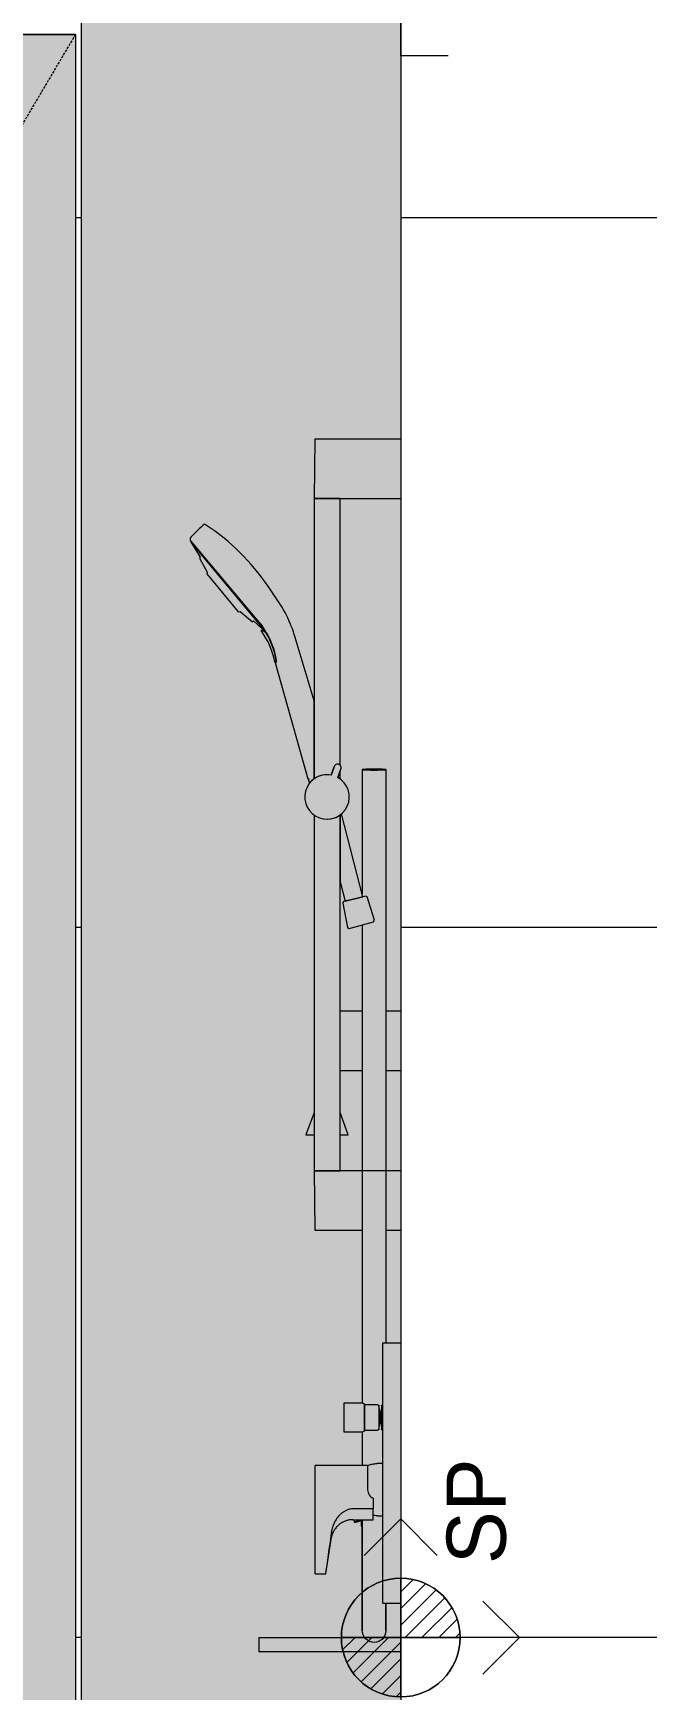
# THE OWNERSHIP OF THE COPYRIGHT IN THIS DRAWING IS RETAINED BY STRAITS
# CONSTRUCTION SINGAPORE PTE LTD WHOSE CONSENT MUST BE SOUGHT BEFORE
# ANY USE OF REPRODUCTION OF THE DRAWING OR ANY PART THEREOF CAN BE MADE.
# Model space of a CAD drawing. Header units: millimetres. Extents: x -3813 to 49427, y -492 to 6205.
# Drawn here: x 2859 to 3377, y 781 to 2181 of the extents above; entities that cross this region are included whole.
import ezdxf

# ---------------------------------------------------------------- set-up
doc = ezdxf.new("R2010")
doc.units = ezdxf.units.MM
doc.linetypes.add('Elevation Swings', pattern=[3, 2, -1])
for name, color, linetype, lineweight in [('A-_ANOT----_A', 7, 'Continuous', 9), ('A-_DETA----_E', 8, 'Continuous', 18), ('A-_DOOR----_E', 7, 'Continuous', 18), ('A-_GENM----_M', 7, 'Continuous', 18), ('A-_WALL----_E', 1, 'Continuous', 18), ('A-_WALL----_H', 1, 'Continuous', 35), ('M-_SANIFIXR_E', 7, 'Continuous', 18)]:
    doc.layers.add(name, color=color, linetype=linetype, lineweight=lineweight)
doc.styles.add('AMGDT', font='AMGDT___.ttf', dxfattribs={"height": 50})
pattern_1 = [(45, (198.498, 0), (-7.07107, 7.07107), [])]

# ---------------------------------------------------------------- blocks, each defined once
blk = doc.blocks.new('Shower Ledge1 - Shower Ledge-1428297-ELEVATION B')
at = {"layer": 'A-_GENM----_M'}
for p, q in [((1450, 825), (1539.6, 825)), ((1450, 825), (1450, 813)), ((1570, 813), (1450, 813)), ((1555.5, 825), (1570, 825))]:
    blk.add_line(p, q, dxfattribs=at)
blk = doc.blocks.new('BSS_GESSI_SM_49079 - 29046000-1428573-ELEVATION B')
at = {"layer": 'M-_SANIFIXR_E'}
blk.add_hatch(color=256, dxfattribs=at).paths.add_polyline_path([(1570, 854), (1570, 854), (1570, 899)])
for p, q in [((1555, 854), (1555, 1074)), ((1555, 1074), (1570, 1074)), ((1538, 1023), (1522, 1023)), ((1522, 1023), (1522, 999)), ((1539.3, 1022), (1539.3, 1022)), ((1550.6, 1021.6), (1539.4, 1021.6)), ((1539.4, 1021.6), (1539.4, 1000.4)), ((1552.4, 1016.1), (1551.5, 1021)), ((1551.5, 1021), (1551.5, 1001)), ((1552.4, 1016.1), (1552.4, 1005.9)), ((1553.8, 1020.9), (1553.4, 1016.2)), ((1553.4, 1016.2), (1553.4, 1005.8)), ((1553.8, 1020.9), (1553.8, 1001.1)), ((1555, 1021.6), (1554.7, 1021.6)), ((1522, 999), (1538, 999)), ((1539.4, 1000.4), (1550.6, 1000.4)), ((1551.5, 1001), (1552.4, 1005.9)), ((1553.4, 1005.8), (1553.8, 1001.1)), ((1554.7, 1000.4), (1555, 1000.4)), ((1542, 970.5), (1497.7, 970.5)), ((1497.7, 950), (1497.7, 970.5)), ((1542, 970.5), (1542, 950)), ((1555, 972), (1550, 972)), ((1497.7, 879), (1497.7, 950)), ((1546.6, 942.8), (1546.6, 933.8)), ((1546.6, 933.8), (1529.6, 933.8)), ((1529.6, 924.6), (1546.6, 924.6)), ((1546.6, 924.6), (1546.6, 933.8)), ((1550, 928), (1555, 928)), ((1511.5, 915.3), (1511.5, 910)), ((1506.8, 879), (1511.5, 910)), ((1497.7, 879), (1506.4, 879)), ((1555, 854), (1570, 854))]:
    blk.add_line(p, q, dxfattribs=at)
at = {"layer": 'M-_SANIFIXR_E', "flags": 128}
for points in [[(1538, 1023), (1538.1, 1023), (1538.1, 1023), (1538.2, 1023), (1538.2, 1023), (1538.3, 1023), (1538.3, 1023), (1538.4, 1022.9), (1538.4, 1022.9), (1538.5, 1022.9), (1538.5, 1022.9), (1538.6, 1022.9), (1538.6, 1022.8), (1538.7, 1022.8), (1538.7, 1022.8), (1538.8, 1022.8), (1538.8, 1022.7), (1538.9, 1022.7), (1538.9, 1022.7), (1539, 1022.6), (1539, 1022.6), (1539, 1022.5), (1539.1, 1022.5), (1539.1, 1022.5), (1539.1, 1022.4), (1539.2, 1022.4), (1539.2, 1022.3), (1539.2, 1022.3), (1539.2, 1022.2), (1539.3, 1022.2), (1539.3, 1022.1), (1539.3, 1022.1), (1539.3, 1022)], [(1539.3, 1022), (1539.3, 1021.9), (1539.4, 1021.9), (1539.4, 1021.8), (1539.4, 1021.8), (1539.4, 1021.7), (1539.4, 1021.6), (1539.4, 1021.6)], [(1539.4, 1000.4), (1539.4, 1000.4), (1539.4, 1000.4), (1539.4, 1000.4), (1539.4, 1000.5), (1539.4, 1000.6), (1539.4, 1000.7), (1539.4, 1000.8), (1539.4, 1000.9), (1539.4, 1001), (1539.4, 1001.2), (1539.4, 1001.4), (1539.4, 1001.6), (1539.4, 1001.8), (1539.4, 1002), (1539.4, 1002.2), (1539.4, 1002.5), (1539.4, 1002.7), (1539.4, 1003), (1539.4, 1003.3), (1539.4, 1003.6), (1539.4, 1003.9), (1539.4, 1004.2), (1539.4, 1004.6), (1539.4, 1004.9), (1539.4, 1005.3), (1539.4, 1005.6), (1539.4, 1006), (1539.4, 1006.4), (1539.4, 1006.8), (1539.4, 1007.1), (1539.4, 1007.5), (1539.4, 1008), (1539.4, 1008.4), (1539.4, 1008.8), (1539.4, 1009.2), (1539.4, 1009.6), (1539.4, 1010), (1539.4, 1010.5), (1539.4, 1010.9), (1539.4, 1011.3), (1539.4, 1011.7), (1539.4, 1012.2), (1539.4, 1012.6), (1539.4, 1013), (1539.4, 1013.4), (1539.4, 1013.8), (1539.4, 1014.2), (1539.4, 1014.6), (1539.4, 1015), (1539.4, 1015.4), (1539.4, 1015.8), (1539.4, 1016.2), (1539.4, 1016.6), (1539.4, 1016.9), (1539.4, 1017.3), (1539.4, 1017.6), (1539.4, 1017.9), (1539.4, 1018.2), (1539.4, 1018.5), (1539.4, 1018.8), (1539.4, 1019.1), (1539.4, 1019.4), (1539.4, 1019.6), (1539.4, 1019.9), (1539.4, 1020.1), (1539.4, 1020.3), (1539.4, 1020.5), (1539.4, 1020.7), (1539.4, 1020.9), (1539.4, 1021), (1539.4, 1021.2), (1539.4, 1021.3), (1539.4, 1021.4), (1539.4, 1021.5), (1539.4, 1021.5), (1539.4, 1021.6), (1539.4, 1021.6), (1539.4, 1021.6), (1539.4, 1021.6)], [(1539.4, 1021.6), (1539.4, 1021.6), (1539.4, 1021.6), (1539.4, 1021.6), (1539.4, 1021.5), (1539.4, 1021.4), (1539.4, 1021.3), (1539.4, 1021.2), (1539.4, 1021.1), (1539.4, 1021), (1539.4, 1020.8), (1539.4, 1020.6), (1539.4, 1020.4), (1539.4, 1020.2), (1539.4, 1020)], [(1550.6, 1021.6), (1550.6, 1021.6), (1550.6, 1021.6), (1550.7, 1021.6), (1550.7, 1021.6), (1550.8, 1021.6), (1550.8, 1021.6), (1550.8, 1021.6), (1550.9, 1021.6), (1550.9, 1021.6), (1551, 1021.6), (1551, 1021.5), (1551, 1021.5), (1551.1, 1021.5), (1551.1, 1021.5), (1551.1, 1021.5), (1551.2, 1021.4), (1551.2, 1021.4), (1551.2, 1021.4), (1551.2, 1021.4), (1551.3, 1021.3), (1551.3, 1021.3), (1551.3, 1021.3), (1551.4, 1021.2), (1551.4, 1021.2), (1551.4, 1021.2), (1551.4, 1021.1), (1551.4, 1021.1), (1551.5, 1021.1), (1551.5, 1021), (1551.5, 1021), (1551.5, 1021)], [(1552.4, 1016.1), (1552.4, 1016.1), (1552.4, 1016.1), (1552.4, 1016.1), (1552.4, 1016), (1552.4, 1016), (1552.4, 1016), (1552.4, 1016), (1552.4, 1016), (1552.4, 1016), (1552.5, 1015.9), (1552.5, 1015.9), (1552.5, 1015.9), (1552.5, 1015.9), (1552.5, 1015.9), (1552.5, 1015.9), (1552.6, 1015.9), (1552.6, 1015.9), (1552.6, 1015.8), (1552.6, 1015.8), (1552.6, 1015.8), (1552.6, 1015.8), (1552.7, 1015.8), (1552.7, 1015.8), (1552.7, 1015.8), (1552.7, 1015.8), (1552.7, 1015.8), (1552.8, 1015.8), (1552.8, 1015.8), (1552.8, 1015.8), (1552.8, 1015.8), (1552.8, 1015.8), (1552.9, 1015.8), (1552.9, 1015.8), (1552.9, 1015.8), (1552.9, 1015.8), (1553, 1015.8), (1553, 1015.8), (1553, 1015.8), (1553, 1015.8), (1553, 1015.8), (1553.1, 1015.8), (1553.1, 1015.8), (1553.1, 1015.8), (1553.1, 1015.9), (1553.1, 1015.9), (1553.1, 1015.9), (1553.2, 1015.9), (1553.2, 1015.9), (1553.2, 1015.9), (1553.2, 1015.9), (1553.2, 1015.9), (1553.2, 1016), (1553.2, 1016), (1553.3, 1016), (1553.3, 1016), (1553.3, 1016), (1553.3, 1016), (1553.3, 1016.1), (1553.3, 1016.1), (1553.3, 1016.1), (1553.3, 1016.1), (1553.3, 1016.1), (1553.3, 1016.2), (1553.3, 1016.2), (1553.3, 1016.2), (1553.4, 1016.2)], [(1553.8, 1020.9), (1553.8, 1020.9), (1553.8, 1020.9), (1553.8, 1021), (1553.8, 1021), (1553.8, 1021.1), (1553.8, 1021.1), (1553.8, 1021.1), (1553.9, 1021.2), (1553.9, 1021.2), (1553.9, 1021.2), (1553.9, 1021.2), (1553.9, 1021.3), (1554, 1021.3), (1554, 1021.3), (1554, 1021.4), (1554, 1021.4), (1554.1, 1021.4), (1554.1, 1021.4), (1554.1, 1021.5), (1554.1, 1021.5), (1554.2, 1021.5), (1554.2, 1021.5), (1554.2, 1021.5), (1554.3, 1021.5), (1554.3, 1021.6), (1554.3, 1021.6), (1554.4, 1021.6), (1554.4, 1021.6), (1554.4, 1021.6), (1554.5, 1021.6), (1554.5, 1021.6), (1554.6, 1021.6), (1554.6, 1021.6), (1554.6, 1021.6), (1554.7, 1021.6)], [(1539.4, 1000.4), (1539.4, 1000.3), (1539.4, 1000.3), (1539.4, 1000.2), (1539.4, 1000.1), (1539.4, 1000.1), (1539.3, 1000), (1539.3, 1000), (1539.3, 999.9), (1539.3, 999.9), (1539.3, 999.8), (1539.3, 999.8), (1539.2, 999.7), (1539.2, 999.7), (1539.2, 999.6), (1539.1, 999.6), (1539.1, 999.6), (1539.1, 999.5), (1539, 999.5), (1539, 999.4), (1539, 999.4), (1538.9, 999.3), (1538.9, 999.3), (1538.8, 999.3), (1538.8, 999.2), (1538.8, 999.2), (1538.7, 999.2), (1538.7, 999.2), (1538.6, 999.1), (1538.6, 999.1), (1538.5, 999.1), (1538.5, 999.1), (1538.4, 999.1), (1538.4, 999), (1538.3, 999), (1538.2, 999), (1538.2, 999), (1538.1, 999), (1538.1, 999), (1538, 999), (1538, 999)], [(1539.4, 1001.9), (1539.4, 1001.7), (1539.4, 1001.5), (1539.4, 1001.3), (1539.4, 1001.1), (1539.4, 1001), (1539.4, 1000.8), (1539.4, 1000.7), (1539.4, 1000.6), (1539.4, 1000.5), (1539.4, 1000.5), (1539.4, 1000.4), (1539.4, 1000.4), (1539.4, 1000.4), (1539.4, 1000.4)], [(1551.5, 1001), (1551.5, 1001), (1551.5, 1000.9), (1551.4, 1000.9), (1551.4, 1000.9), (1551.4, 1000.8), (1551.4, 1000.8), (1551.4, 1000.8), (1551.3, 1000.7), (1551.3, 1000.7), (1551.3, 1000.7), (1551.3, 1000.7), (1551.2, 1000.6), (1551.2, 1000.6), (1551.2, 1000.6), (1551.1, 1000.6), (1551.1, 1000.5), (1551.1, 1000.5), (1551, 1000.5), (1551, 1000.5), (1551, 1000.5), (1550.9, 1000.4), (1550.9, 1000.4), (1550.9, 1000.4), (1550.8, 1000.4), (1550.8, 1000.4), (1550.7, 1000.4), (1550.7, 1000.4), (1550.7, 1000.4), (1550.6, 1000.4), (1550.6, 1000.4), (1550.6, 1000.4)], [(1553.4, 1005.8), (1553.3, 1005.8), (1553.3, 1005.8), (1553.3, 1005.9), (1553.3, 1005.9), (1553.3, 1005.9), (1553.3, 1005.9), (1553.3, 1005.9), (1553.3, 1006), (1553.3, 1006), (1553.3, 1006), (1553.3, 1006), (1553.3, 1006), (1553.2, 1006), (1553.2, 1006.1), (1553.2, 1006.1), (1553.2, 1006.1), (1553.2, 1006.1), (1553.2, 1006.1), (1553.1, 1006.1), (1553.1, 1006.1), (1553.1, 1006.1), (1553.1, 1006.2), (1553.1, 1006.2), (1553.1, 1006.2), (1553, 1006.2), (1553, 1006.2), (1553, 1006.2), (1553, 1006.2), (1553, 1006.2), (1552.9, 1006.2), (1552.9, 1006.2), (1552.9, 1006.2), (1552.9, 1006.2), (1552.9, 1006.2), (1552.8, 1006.2), (1552.8, 1006.2), (1552.8, 1006.2), (1552.8, 1006.2), (1552.8, 1006.2), (1552.7, 1006.2), (1552.7, 1006.2), (1552.7, 1006.2), (1552.7, 1006.2), (1552.7, 1006.2), (1552.6, 1006.2), (1552.6, 1006.2), (1552.6, 1006.2), (1552.6, 1006.2), (1552.6, 1006.1), (1552.5, 1006.1), (1552.5, 1006.1), (1552.5, 1006.1), (1552.5, 1006.1), (1552.5, 1006.1), (1552.5, 1006.1), (1552.5, 1006), (1552.4, 1006), (1552.4, 1006), (1552.4, 1006), (1552.4, 1006), (1552.4, 1006), (1552.4, 1005.9), (1552.4, 1005.9), (1552.4, 1005.9), (1552.4, 1005.9), (1552.4, 1005.9)], [(1554.7, 1000.4), (1554.6, 1000.4), (1554.6, 1000.4), (1554.6, 1000.4), (1554.5, 1000.4), (1554.5, 1000.4), (1554.4, 1000.4), (1554.4, 1000.4), (1554.4, 1000.4), (1554.3, 1000.4), (1554.3, 1000.4), (1554.3, 1000.5), (1554.2, 1000.5), (1554.2, 1000.5), (1554.2, 1000.5), (1554.1, 1000.5), (1554.1, 1000.5), (1554.1, 1000.6), (1554.1, 1000.6), (1554, 1000.6), (1554, 1000.6), (1554, 1000.7), (1554, 1000.7), (1553.9, 1000.7), (1553.9, 1000.8), (1553.9, 1000.8), (1553.9, 1000.8), (1553.9, 1000.9), (1553.8, 1000.9), (1553.8, 1000.9), (1553.8, 1001), (1553.8, 1001), (1553.8, 1001), (1553.8, 1001.1), (1553.8, 1001.1), (1553.8, 1001.1)], [(1542, 970.5), (1542.8, 970.8), (1543.7, 971.1), (1544.5, 971.3), (1545.4, 971.5), (1546.2, 971.7), (1547.1, 971.8), (1548, 971.9), (1548.9, 972), (1549.7, 972), (1550, 972)], [(1529.6, 924.6), (1528.8, 924.6), (1528.1, 924.6), (1527.4, 924.5), (1526.6, 924.4), (1525.9, 924.3), (1525.2, 924.1), (1524.5, 923.9), (1523.7, 923.7), (1523.1, 923.4), (1522.4, 923.2), (1521.7, 922.9), (1521, 922.5), (1520.4, 922.2), (1519.7, 921.8), (1519.1, 921.4), (1518.5, 921), (1517.9, 920.5), (1517.4, 920), (1516.8, 919.5), (1516.3, 919), (1515.8, 918.5), (1515.3, 917.9), (1514.8, 917.3), (1514.4, 916.7), (1514, 916.1), (1513.6, 915.5), (1513.2, 914.8), (1512.9, 914.2), (1512.6, 913.5), (1512.3, 912.8), (1512.1, 912.1), (1511.8, 911.4), (1511.6, 910.7), (1511.5, 910)], [(1550, 928), (1549.1, 928), (1548.2, 928.1), (1547.4, 928.2), (1546.6, 928.3)]]:
    blk.add_lwpolyline(points, dxfattribs=at)
at = {"layer": 'M-_SANIFIXR_E'}
for points in [[(1542, 950), (1542.1, 948.4), (1542.9, 945.5), (1545.1, 943.5), (1546.6, 942.8)], [(1511.5, 915.3), (1510.7, 909.3), (1509, 897.1), (1507.3, 885), (1506.4, 879)], [(1506.4, 879), (1506.5, 879), (1506.7, 879), (1506.8, 879), (1506.8, 879)]]:
    blk.add_open_spline(points, degree=3, dxfattribs=at)
blk.add_open_spline([(1529.6, 933.8), (1528.8, 933.8), (1527.6, 933.6), (1526.1, 933.3), (1525, 933), (1524, 932.5), (1522.9, 932), (1521.9, 931.4), (1521, 930.8), (1520, 930.1), (1519.2, 929.3), (1518.3, 928.5), (1516.7, 926.8), (1513.7, 922.7), (1512.1, 918.4), (1511.5, 915.3)], degree=3, knots=[-1, -1, -1, -1, -0.916667, -0.875, -0.833333, -0.791667, -0.75, -0.708333, -0.666667, -0.625, -0.583333, -0.541667, -0.5, -0.333333, 0, 0, 0, 0], dxfattribs=at)
blk = doc.blocks.new('BSS_Shower Glass Door - 650_2200-1428577-ELEVATION B')
at = {"layer": 'A-_DOOR----_E', "transparency": 33554483}
h = blk.add_hatch(color=256, dxfattribs=at)
h.paths.add_polyline_path([(645, -20), (1295, -20), (1295, 2180), (645, 2180), (645, 370)])
h.paths.add_polyline_path([(1182.5, 960), (1178.6, 960.5), (1174.2, 962.5), (1160, 962.7), (1155.7, 962.8), (1152.5, 962.5), (765.4, 962.3), (765, 962), (761.4, 960.5), (757.5, 960), (753.6, 960.5), (750, 962), (746.4, 965), (744.5, 967.5), (743, 971.5), (742.5, 975), (743, 978.9), (744.5, 982.5), (746.9, 985.6), (750, 988), (753.6, 989.5), (757.5, 990), (761.4, 989.5), (765.6, 987.5), (765.8, 987.4), (768.1, 987.3), (774.1, 987.5), (781.1, 987.4), (787.5, 987.5), (1155.7, 987.3), (1160.4, 987.3), (1171.9, 987.5), (1174.4, 987.5), (1175, 988), (1178.6, 989.5), (1182.5, 990), (1186.4, 989.5), (1190.2, 987.8), (1193.3, 985.3), (1195.5, 982.5), (1197, 978.9), (1197.5, 975), (1197, 971.1), (1195.5, 967.5), (1192.7, 964.1), (1190, 962), (1186.4, 960.5)])
h.paths.add_polyline_path([(1117.2, 2137.8), (1117.1, 2139), (1116.8, 2138.8), (1116.9, 2137.8)])
h.paths.add_polyline_path([(1075, 2136), (1063.6, 2136), (1063.5, 2139), (1061.8, 2138.8), (1061.1, 2137.8), (1061, 2136), (1050.9, 2136), (1051, 2138), (1051.2, 2139), (1049.8, 2138.8), (1049.2, 2137.8), (1049.1, 2136), (1045, 2136), (1044.9, 2138), (1044.6, 2139), (1042, 2138.8), (1041.9, 2138.7), (1042, 2136), (1030.6, 2136), (1030.5, 2138), (1030.1, 2139), (1026, 2138.8), (1025.8, 2137.8), (1025.8, 2136), (1018.4, 2136), (1018.3, 2138), (1017.9, 2139), (994.4, 2139), (994.8, 2143.5), (994.4, 2148), (1103.1, 2148), (1103.2, 2152.7), (1103.2, 2154.7), (1135.1, 2154.7), (1135, 2149.8), (1135.1, 2148), (1244.4, 2148), (1244.1, 2143.1), (1244.4, 2139), (1220.1, 2138.9), (1220.1, 2136), (1215.1, 2136), (1215.1, 2139), (1214, 2138.8), (1213.9, 2137), (1213.7, 2136), (1209.1, 2136), (1209.1, 2139), (1203.8, 2138.8), (1203.3, 2137.8), (1203.2, 2136), (1193.8, 2136), (1193.7, 2139), (1188.5, 2138.8), (1188.3, 2137.8), (1188.2, 2136), (1179.9, 2136), (1179.8, 2139), (1175.4, 2138.9), (1175.4, 2136), (1170, 2136), (1169.9, 2136), (1165.7, 2136), (1165.6, 2139), (1164.2, 2138.9), (1164.2, 2136), (1150.4, 2136), (1150.2, 2139), (1148.7, 2138.8), (1148.2, 2137.8), (1148.1, 2136), (1127.3, 2136), (1127.1, 2138.6), (1127, 2137.8), (1126.9, 2136), (1122, 2136), (1121.9, 2136), (1117.2, 2136), (1117.2, 2137.8), (1116.9, 2137.8), (1116.8, 2136), (1106.7, 2136), (1106.6, 2136), (1096.8, 2136), (1096.6, 2138.4), (1096.5, 2138.4), (1096.5, 2136), (1083.7, 2136), (1083.5, 2139), (1083.2, 2138.8), (1082.8, 2137.7), (1082.5, 2136), (1078.5, 2136), (1078.4, 2138), (1077.7, 2139), (1077.6, 2138.8), (1077.3, 2137.8), (1077.2, 2136), (1075.5, 2136)])
h.paths.add_polyline_path([(1103.8, 2162.7), (1103.9, 2162.7), (1103.9, 2165.5)])
h.paths.add_polyline_path([(1102.7, 2154.7), (1102.1, 2154.7), (1102.1, 2162.7), (1103.8, 2162.7), (1103.6, 2171.2), (1103.8, 2173.9), (1103.8, 2171.5), (1103.9, 2174.7), (1108.1, 2174.7), (1108.7, 2175.9), (1110.1, 2177.8), (1109.7, 2179.2), (1109.5, 2179.5), (1109.1, 2179.9), (1128.8, 2179.8), (1128.3, 2179.3), (1128, 2177.7), (1127.8, 2177.6), (1128.1, 2177.1), (1130.3, 2174.7), (1134.3, 2174.7), (1134.5, 2168.4), (1134.3, 2164.4), (1134.3, 2162.7), (1136.1, 2162.7), (1136.1, 2154.7), (1103.1, 2154.7)])
at = {"layer": 'A-_DOOR----_E', "linetype": 'Elevation Swings'}
blk.add_line((1295, 2180), (645, 1080), dxfattribs=at)
at = {"layer": 'A-_DOOR----_E'}
for p, q in [((1295, 2180), (645, 2180)), ((645, 2180), (1295, 2180)), ((1295, 2180), (1295, -20)), ((1295, 2180), (1295, -20))]:
    blk.add_line(p, q, dxfattribs=at)
blk = doc.blocks.new('BSS_HAND SHOWER SET_MASTER BATH - BSS_HAND SHOWER SET_MASTER BATH-1372171-ELEVATION B')
at = {"layer": 'M-_SANIFIXR_E'}
for p, q in [((1497.4, 1838), (1496.8, 1787.9)), ((1570, 1838), (1497.4, 1838)), ((1518.8, 1787.9), (1496.8, 1787.9)), ((1496.8, 1787.9), (1496.8, 1550.9)), ((1496.8, 1787.9), (1570, 1787.9)), ((1518.8, 1562.4), (1518.8, 1787.9)), ((1413.5, 1760), (1404.2, 1766.3)), ((1392.4, 1752.1), (1447.1, 1686.9)), ((1450.7, 1681.6), (1392.5, 1751.3)), ((1392.5, 1751.3), (1400.5, 1738.2)), ((1400.5, 1738.2), (1399.8, 1737.5)), ((1399.8, 1737.5), (1406.4, 1725.5)), ((1406.4, 1725.5), (1406, 1724.2)), ((1406, 1724.2), (1432.7, 1692.2)), ((1432.7, 1692.2), (1434.3, 1692.4)), ((1434.3, 1692.4), (1444.7, 1683.7)), ((1444.7, 1683.7), (1445.5, 1684.5)), ((1445.5, 1684.5), (1452.8, 1677.7)), ((1447.1, 1686.9), (1452.2, 1680.8)), ((1455.2, 1676.3), (1450.7, 1681.6)), ((1452.2, 1680.8), (1455.2, 1676.3)), ((1452.8, 1677.7), (1455.2, 1676.3)), ((1496.8, 1616.7), (1480.7, 1670.5)), ((1464.1, 1648.1), (1491.4, 1550.8)), ((1496.8, 1550.9), (1496.8, 1616.7)), ((1511.1, 1554.1), (1513.7, 1561.1)), ((1513.7, 1561.1), (1511.1, 1554.1)), ((1516.8, 1552), (1519.4, 1559)), ((1518.8, 1557.4), (1516.8, 1552)), ((1518.8, 1550.8), (1518.8, 1557.4)), ((1491.4, 1550.8), (1492.4, 1550.8)), ((1492.4, 1550.8), (1492.1, 1549.6)), ((1492.1, 1549.6), (1492.9, 1547.2)), ((1496.8, 1520.3), (1496.8, 1219.4)), ((1518.8, 1520.4), (1518.8, 1463.9)), ((1518.8, 1219.4), (1518.8, 1520.4)), ((1538.1, 1451.2), (1520, 1521.4)), ((1518.8, 1463.9), (1522.9, 1447.4)), ((1521.7, 1447.1), (1521, 1445.8)), ((1521, 1445.8), (1525.1, 1425.3)), ((1540.5, 1451.8), (1521.7, 1447.1)), ((1522.9, 1447.4), (1538.1, 1451.2)), ((1541.7, 1451.1), (1540.5, 1451.8)), ((1547.8, 1431.4), (1541.7, 1451.1)), ((1526.3, 1424.5), (1547.1, 1430.1)), ((1547.1, 1430.1), (1547.8, 1431.4)), ((1525.1, 1425.3), (1526.3, 1424.5)), ((1537.7, 1354.4), (1518.8, 1354.4)), ((1537.7, 1354.4), (1518.8, 1354.4)), ((1570, 1354.4), (1557.3, 1354.4)), ((1569.9, 1354.4), (1557.3, 1354.4)), ((1518.8, 1304.3), (1537.5, 1304.3)), ((1557.5, 1304.3), (1570, 1304.3)), ((1496.8, 1268.8), (1489.9, 1250)), ((1525.6, 1250), (1518.8, 1268.8)), ((1489.9, 1250), (1496.8, 1250)), ((1518.8, 1250), (1525.6, 1250)), ((1496.8, 1219.4), (1518.8, 1219.4)), ((1496.8, 1219.4), (1497.4, 1169.3)), ((1570, 1219.4), (1496.8, 1219.4)), ((1497.4, 1169.3), (1537.5, 1169.3)), ((1557.3, 1169.3), (1570, 1169.3)), ((1530.7, 924.7), (1530.7, 922.5)), ((1530.7, 922.5), (1531.7, 922.5)), ((1536.5, 923.9), (1536.5, 919.5)), ((1536.5, 919.5), (1537.7, 918.4))]:
    blk.add_line(p, q, dxfattribs=at)
at = {"layer": 'M-_SANIFIXR_E', "flags": 128}
for points in [[(1547.5, 1559.1), (1544.9, 1559.1), (1542.5, 1559), (1540.4, 1559), (1538.8, 1558.9), (1537.8, 1558.8), (1537.5, 1558.7), (1537.8, 1558.6), (1538.8, 1558.5), (1540.4, 1558.4), (1542.5, 1558.4), (1544.9, 1558.3), (1547.5, 1558.3)], [(1537.5, 1558.7), (1537.5, 1527.7), (1537.5, 1494.1), (1537.5, 1453.7)], [(1547.5, 1558.3), (1550.1, 1558.3), (1552.5, 1558.4), (1554.6, 1558.4), (1556.2, 1558.5), (1557.2, 1558.6), (1557.5, 1558.7), (1557.2, 1558.8), (1556.2, 1558.9), (1554.6, 1559), (1552.5, 1559), (1550.1, 1559.1), (1547.5, 1559.1)], [(1557.5, 1558.7), (1557.5, 1527.7), (1557.5, 1494.1), (1557.5, 1438.6), (1557.5, 1348.7), (1557.5, 1306.7), (1557.5, 1260.9), (1557.5, 1179.7), (1557.5, 1135.3), (1557.5, 1133.8), (1557.5, 1132.4), (1557.5, 1130.9), (1557.5, 1129.4), (1557.5, 1127.9), (1557.5, 1126.4), (1557.5, 1124.9), (1557.5, 1123.4), (1557.5, 1121.9), (1557.5, 1120.4), (1557.5, 1118.9), (1557.5, 1117.4), (1557.5, 1115.9), (1557.5, 1114.4), (1557.5, 1112.9), (1557.5, 1111.4), (1557.5, 1109.9), (1557.5, 1108.4), (1557.5, 1106.9), (1557.5, 1105.4), (1557.5, 1103.9), (1557.5, 1102.4), (1557.5, 1100.9), (1557.5, 1099.4), (1557.5, 1097.9), (1557.5, 1096.4), (1557.5, 1094.9), (1557.5, 1093.4), (1557.5, 1091.8), (1557.5, 1090.3), (1557.5, 1088.8), (1557.5, 1087.3), (1557.5, 1085.8), (1557.5, 1084.3), (1557.5, 1082.7), (1557.5, 1081.2), (1557.5, 1079.7), (1557.5, 1078.2), (1557.5, 1076.6), (1557.5, 1075.1), (1557.5, 1074)], [(1537.5, 1427.5), (1537.5, 1348.7), (1537.5, 1306.7), (1537.5, 1260.9), (1537.5, 1179.7), (1537.5, 1135.3), (1537.5, 1133.8), (1537.5, 1132.4), (1537.5, 1130.9), (1537.5, 1129.4), (1537.5, 1127.9), (1537.5, 1126.4), (1537.5, 1124.9), (1537.5, 1123.4), (1537.5, 1121.9), (1537.5, 1120.4), (1537.5, 1118.9), (1537.5, 1117.4), (1537.5, 1115.9), (1537.5, 1114.4), (1537.5, 1112.9), (1537.5, 1111.4), (1537.5, 1109.9), (1537.5, 1108.4), (1537.5, 1106.9), (1537.5, 1105.4), (1537.5, 1103.9), (1537.5, 1102.4), (1537.5, 1100.9), (1537.5, 1099.4), (1537.5, 1097.9), (1537.5, 1096.4), (1537.5, 1094.9), (1537.5, 1093.4), (1537.5, 1091.8), (1537.5, 1090.3), (1537.5, 1088.8), (1537.5, 1087.3), (1537.5, 1085.8), (1537.5, 1084.3), (1537.5, 1082.7), (1537.5, 1081.2), (1537.5, 1079.7), (1537.5, 1078.2), (1537.5, 1076.6), (1537.5, 1075.1), (1537.5, 1073.6), (1537.5, 1072.1), (1537.5, 1070.5), (1537.5, 1069), (1537.5, 1067.5), (1537.5, 1065.9), (1537.5, 1064.4), (1537.5, 1062.9), (1537.5, 1061.3), (1537.5, 1059.8), (1537.5, 1058.2), (1537.5, 1056.7), (1537.5, 1055.2), (1537.5, 1053.6), (1537.5, 1052.1), (1537.5, 1050.5), (1537.5, 1049), (1537.5, 1047.4), (1537.5, 1045.9), (1537.5, 1044.3), (1537.5, 1042.8), (1537.5, 1041.2), (1537.5, 1039.6), (1537.5, 1038.1), (1537.5, 1036.5), (1537.5, 1035), (1537.5, 1033.4), (1537.5, 1031.8), (1537.5, 1030.3), (1537.5, 1028.7), (1537.5, 1027.2), (1537.5, 1025.6), (1537.5, 1024), (1537.5, 1023)], [(1537.5, 998.8), (1537.5, 997.2), (1537.5, 995.6), (1537.5, 994), (1537.5, 992.4), (1537.5, 990.8), (1537.5, 989.2), (1537.5, 987.7), (1537.5, 986.1), (1537.5, 984.5), (1537.5, 982.9), (1537.5, 981.3), (1537.5, 979.7), (1537.5, 978.1), (1537.5, 976.5), (1537.5, 974.9), (1537.5, 973.3), (1537.5, 971.7), (1537.5, 970.5)], [(1537.5, 924.6), (1537.5, 924.2), (1537.5, 922.6), (1537.5, 921.1), (1537.5, 919.5), (1537.5, 918), (1537.5, 916.4), (1537.5, 914.9), (1537.5, 913.4), (1537.5, 911.8), (1537.5, 910.3), (1537.5, 908.8), (1537.5, 907.3), (1537.5, 905.8), (1537.5, 904.2), (1537.5, 902.7), (1537.5, 901.3), (1537.5, 899.8), (1537.5, 898.3), (1537.5, 896.8), (1537.5, 895.3), (1537.5, 893.9), (1537.5, 892.4), (1537.5, 891), (1537.5, 889.5), (1537.5, 888.1), (1537.5, 886.7), (1537.5, 885.3), (1537.5, 883.8), (1537.5, 882.4), (1537.5, 881.1), (1537.5, 879.7), (1537.5, 878.3), (1537.5, 876.9), (1537.5, 875.6), (1537.5, 874.2), (1537.5, 872.9), (1537.5, 871.6), (1537.5, 870.3), (1537.5, 869), (1537.5, 867.7), (1537.5, 866.4), (1537.5, 865.1), (1537.5, 863.9), (1537.5, 862.6), (1537.5, 861.4), (1537.5, 860.2), (1537.5, 859), (1537.5, 857.8), (1537.5, 856.7), (1537.5, 855.5), (1537.5, 854.4), (1537.5, 853.3), (1537.5, 852.2), (1537.5, 851.1), (1537.5, 850), (1537.5, 849), (1537.5, 848), (1537.5, 847), (1537.5, 846), (1537.5, 845), (1537.5, 844.1), (1537.5, 843.2), (1537.5, 842.3), (1537.5, 841.5), (1537.5, 840.6), (1537.5, 839.8), (1537.5, 839.1), (1537.5, 838.3), (1537.5, 837.6), (1537.5, 836.9), (1537.5, 836.3), (1537.5, 835.7), (1537.5, 835.1), (1537.5, 834.6), (1537.5, 834.1), (1537.5, 833.6), (1537.5, 832.5), (1537.5, 831.3), (1537.5, 831), (1537.5, 831.7), (1537.5, 832.8), (1537.5, 834.4), (1537.5, 836.3), (1537.5, 838.5), (1537.5, 841), (1537.5, 843.8), (1537.5, 847.1), (1537.5, 850.8), (1537.5, 855.1), (1537.5, 860), (1537.5, 865.7), (1537.5, 872.3), (1537.5, 879.8), (1537.5, 888.5), (1537.5, 898.5), (1537.5, 910), (1537.5, 918.6)], [(1557.5, 854), (1557.5, 853.3), (1557.5, 852.2), (1557.5, 851.1), (1557.5, 850), (1557.5, 849), (1557.5, 848), (1557.5, 847), (1557.5, 846), (1557.5, 845), (1557.5, 844.1), (1557.5, 843.2), (1557.5, 842.3), (1557.5, 841.5), (1557.5, 840.6), (1557.5, 839.8), (1557.5, 839.1), (1557.5, 838.3), (1557.5, 837.6), (1557.5, 836.9), (1557.5, 836.3), (1557.5, 835.7), (1557.5, 835.1), (1557.5, 834.6), (1557.5, 834.1), (1557.5, 833.6), (1557.5, 832.5), (1557.5, 831.3), (1557.5, 831), (1557.5, 831.7), (1557.5, 832.8), (1557.5, 834.4), (1557.5, 836.3), (1557.5, 838.5), (1557.5, 841), (1557.5, 843.8), (1557.5, 847.1), (1557.5, 850.8), (1557.5, 854)], [(1547.5, 820.9), (1545.5, 821.1), (1543.6, 821.7), (1541.8, 822.7), (1540.3, 824), (1539.1, 825.6), (1538.2, 827.4), (1537.6, 829.3), (1537.5, 830.9)], [(1557.5, 830.9), (1557.5, 830.6), (1557.2, 828.6), (1556.5, 826.7), (1555.5, 825), (1554.2, 823.5), (1552.7, 822.4), (1551.4, 821.7), (1549.4, 821.1), (1547.5, 820.9)]]:
    blk.add_lwpolyline(points, dxfattribs=at)
at = {"layer": 'M-_SANIFIXR_E'}
for centre, radius, start, end in [((1501.5, 1653.5), 148.9, 130.7778, 136.9936), ((1394.3, 1753.5), 2.34, 136.9936, 216.9936), ((1290.1, 1597.2), 204.3, 32.3435, 52.8517), ((1369.9, 1637.4), 115.7, 16.584, 36.6328), ((1449.4, 1666.4), 10.3, 45.1901, 74.8115), ((1395.5, 1635.6), 69.6, 10.9915, 35.7475), ((1403.3, 1641.8), 62.3, 8.4071, 33.5929), ((1396.2, 1639.4), 69.5, 9.5036, 29.5538), ((1460.3, 1651.5), 4.44, 324.6234, 352.5679), ((1461.2, 1650.4), 3.73, 321.5929, 8.4071), ((1516.6, 1560.3), 3.03, 45.3325, 163.3188), ((1516.6, 1560.3), 3.03, 335.5118, 163.3188), ((1507.7, 1535.6), 18.8, 79.5297, 61.0334), ((1507.7, 1535.6), 18.8, 125.4581, 141.776), ((1507.7, 1535.6), 18.8, 79.5297, 125.4581), ((1507.7, 1535.6), 18.8, 53.8139, 61.0334), ((1507.7, 1535.6), 18.8, 234.5419, 306.1861), ((1507.7, 1535.6), 18.8, 306.1861, 310.8302), ((1524, 940.2), 18.9, 291.0441, 304.6193), ((1474.8, 1128.4), 213.6, 285.4764, 286.8122), ((1547, 867.4), 57.4, 99.5088, 100.5152)]:
    blk.add_arc(centre, radius, start, end, dxfattribs=at)
blk = doc.blocks.new('BSS_Tile Setting Out Point - BSS_Tile Setting Out Point-1428566-ELEVATION B')
at = {"layer": 'A-_ANOT----_A'}
h = blk.add_hatch(dxfattribs=at)
h.set_pattern_fill('FP_19', color=170, style=0, pattern_type=2)
h.set_pattern_definition(pattern_1)
edge = h.paths.add_edge_path()
edge.add_line((1570, 825), (1570, 875.2))
edge.add_arc((1570, 825), 50.2, 0, 90, ccw=False)
edge.add_line((1620.2, 825), (1570, 825))
h = blk.add_hatch(dxfattribs=at)
h.set_pattern_fill('FP_19', color=170, style=0, pattern_type=2)
h.set_pattern_definition(pattern_1)
edge = h.paths.add_edge_path()
edge.add_line((1570, 825), (1570, 774.8))
edge.add_arc((1570, 825), 50.2, 180, 270, ccw=False)
edge.add_line((1519.8, 825), (1570, 825))
at = {"layer": 'A-_ANOT----_A', "color": 170}
for p, q in [((1539.1, 894.4), (1570, 925.3)), ((1600.9, 894.4), (1570, 925.3)), ((1570, 875.2), (1570, 825)), ((1570, 825), (1570, 875.2)), ((1639.4, 855.9), (1670.3, 825)), ((1570, 825), (1519.8, 825)), ((1519.8, 825), (1570, 825)), ((1570, 774.8), (1570, 825)), ((1570, 825), (1620.2, 825)), ((1570, 825), (1570, 774.8)), ((1620.2, 825), (1570, 825)), ((1639.4, 794.1), (1670.3, 825)), ((1539.1, 755.6), (1570, 724.7)), ((1600.9, 755.6), (1570, 724.7))]:
    blk.add_line(p, q, dxfattribs=at)
blk.add_circle((1570, 825), 50.2, dxfattribs=at)
for start, end in [(90, 180), (360, 90), (180, 270), (270, 360)]:
    blk.add_arc((1570, 825), 50.2, start, end, dxfattribs=at)
at = {"layer": 'A-_ANOT----_A', "color": 5, "insert": (1608.8, 887.1), "char_height": 50, "width": 120.253, "attachment_point": 1, "rotation": 90, "style": 'AMGDT'}
blk.add_mtext('SP', dxfattribs=at)

msp = doc.modelspace()

# ---------------------------------------------------------------- hatches: boundary and pattern name
at = {"layer": 'A-_WALL----_E', "transparency": 33554483}
h = msp.add_hatch(color=256, dxfattribs=at)
h.paths.add_polyline_path([(2239.3, -25), (2239.3, 2400), (1969.3, 2400), (1969.3, 1200), (1982.3, 1199.8), (1982.3, 1185), (2035.3, 1185), (2037.9, 1184.7), (2040.3, 1183.7), (2042.4, 1182.1), (2044, 1180), (2045, 1177.6), (2045.3, 1175), (2045, 1172.4), (2044, 1170), (2042.4, 1167.9), (2040.3, 1166.3), (2037.9, 1165.3), (2035.3, 1165), (1982.3, 1165), (1982.3, 1150), (1969.3, 1150), (1969.3, -25), (1997.4, -25)])
h.paths.add_polyline_path([(3150.8, 1001), (3150.6, 1001.8), (3150.6, 1001.3), (3150.8, 1001.1)])
h.paths.add_polyline_path([(2899.3, -25), (3069.3, -25), (3069.3, 25), (3169.3, 25), (3169.3, 84.5), (3140.9, 86.7), (3134.7, 87.9), (3129.1, 90.7), (3124.3, 94.7), (3120.7, 99.9), (3056.2, 221.2), (3052.8, 230.6), (3025.1, 395.9), (3025.1, 398.4), (3025.4, 400.1), (3026.4, 402), (3027.8, 403.6), (3029.5, 404.8), (3031.5, 405.6), (3030.1, 406.7), (3029.7, 407.4), (3029.3, 409.1), (3029.3, 413.1), (3028, 413.2), (3026.8, 413.7), (3025.8, 414.5), (3025, 415.6), (3024.5, 416.8), (3024.3, 418.1), (3024.5, 449.9), (3025.1, 451.2), (3025.8, 452.1), (3026.8, 452.9), (3028, 453.4), (3029.3, 453.6), (3169.3, 453.6), (3169.3, 854), (3154.3, 854), (3154.3, 928), (3146.8, 928.2), (3145.9, 928.1), (3145.9, 924.6), (3128.7, 924.6), (3122.5, 923.5), (3117.2, 920.5), (3112.9, 915.3), (3110.8, 910), (3106, 879), (3097, 879), (3097, 970.5), (3141.3, 970.5), (3145.9, 971.7), (3150.8, 972), (3154.3, 972), (3154.3, 1000.7), (3153.9, 1000.4), (3153.3, 1000.7), (3153, 1001.5), (3152.4, 1006), (3152, 1006.1), (3151.6, 1005.7), (3150.8, 1001), (3150.2, 1000.5), (3149.6, 1000.4), (3138.7, 1000.4), (3138.4, 999.7), (3138.3, 999.4), (3136.8, 999), (3121.3, 999), (3121.3, 1023), (3137.9, 1022.8), (3138.3, 1022.6), (3138.4, 1022.3), (3138.7, 1021.6), (3150.5, 1021.4), (3150.9, 1020.6), (3151.9, 1016), (3152.4, 1015.9), (3152.7, 1016.3), (3153.3, 1021.3), (3153.7, 1021.5), (3154, 1021.6), (3154.3, 1021.4), (3154.3, 1074), (3169.3, 1074), (3169.2, 1304.3), (3156.8, 1304.3), (3156.7, 1336.1), (3156.7, 1344.2), (3156.8, 1350.3), (3156.8, 1354.4), (3169.3, 1354.4), (3169.3, 2400), (2899.3, 2400), (2899.3, -20)])
h.paths.add_polyline_path([(3153.1, 1001.1), (3153.3, 1001.5), (3153.1, 1001.6), (3153.1, 1001.5)])
h.paths.add_polyline_path([(3154, 1001.3), (3153.8, 1001.6), (3153.7, 1001.4), (3153.9, 1001.3)])
h.paths.add_polyline_path([(3153.1, 1019.6), (3153.3, 1020.5), (3153.1, 1020.5), (3153.1, 1019.9)])
h.paths.add_polyline_path([(3150.8, 1019.6), (3150.8, 1020.9), (3150.5, 1020.6), (3150.7, 1019.9)])
h.paths.add_polyline_path([(3089.3, 1250), (3089.2, 1250), (3096.1, 1268.8), (3096.1, 1250)])
h.paths.add_polyline_path([(3124.9, 1250), (3118.1, 1250), (3118.1, 1268.8)])
h.paths.add_polyline_path([(3136.8, 1304.3), (3118.1, 1304.3), (3118.1, 1354.4), (3137, 1354.4), (3136.8, 1325.8), (3136.8, 1304.3)])
h = msp.add_hatch(color=256, dxfattribs=at)
h.paths.add_polyline_path([(3089.2, 1250), (3096.1, 1250), (3096.1, 1268.8), (3089.3, 1250.3)])
h.paths.add_polyline_path([(3124.9, 1250), (3118.1, 1268.8), (3118.1, 1250)])
h.paths.add_polyline_path([(3168.1, 1304.3), (3169.3, 1304.3), (3169.3, 1354.4), (3156.7, 1354.4), (3156.8, 1347.3), (3156.7, 1339.2), (3156.8, 1321), (3156.9, 1304.3)])
h.paths.add_polyline_path([(3118.1, 1304.3), (3136.8, 1304.3), (3137, 1353.8), (3136.8, 1354.4), (3118.1, 1354.4), (3118.1, 1334.2)])
h = msp.add_hatch(color=256, dxfattribs=at)
h.paths.add_polyline_path([(3150.8, 1021), (3150.7, 1019.9), (3150.6, 1020.7), (3150.8, 1020.9)])
h.paths.add_polyline_path([(3153.1, 1001.1), (3153.1, 1002.4), (3153.1, 1001.2), (3153.1, 1001.2)])
h.paths.add_polyline_path([(3158.3, 854), (3169.3, 854), (3169.3, 1074), (3154.3, 1074), (3154.2, 1021.4), (3154, 1021.6), (3153.3, 1021.3), (3153, 1020.5), (3152.7, 1016.2), (3152, 1015.9), (3151.6, 1016.3), (3150.8, 1021), (3150.1, 1021.6), (3149.9, 1021.6), (3138.7, 1021.6), (3138.4, 1022), (3138.3, 1022.6), (3137.3, 1023), (3121.3, 1023), (3121.3, 999), (3137.9, 999.2), (3138.3, 999.4), (3138.4, 999.7), (3138.9, 1000.4), (3150.5, 1000.6), (3150.8, 1001.3), (3151.9, 1006), (3152.4, 1006.1), (3152.7, 1005.7), (3153.1, 1001), (3153.7, 1000.5), (3154.1, 1000.5), (3154.3, 1000.7), (3154.3, 972), (3148.4, 971.9), (3144.9, 971.5), (3140.9, 970.5), (3097, 970.5), (3097, 879), (3106.1, 879), (3110.8, 910), (3113.1, 915.8), (3117.5, 920.7), (3123.2, 923.6), (3130.1, 924.6), (3145.9, 924.7), (3145.9, 928.3), (3149.4, 928), (3154.3, 928), (3154.3, 854)])
h.paths.add_polyline_path([(3150.8, 1001), (3150.5, 1001.4), (3150.8, 1001.8), (3150.8, 1001.4)])
h.paths.add_polyline_path([(3154, 1001.3), (3153.7, 1001.5), (3154, 1001.8), (3154, 1001.4)])
h.paths.add_polyline_path([(3152.7, 1013.6), (3152.6, 1014.5), (3152.7, 1014.1)])
h.paths.add_polyline_path([(3153.1, 1019.6), (3153.1, 1020.8), (3153.3, 1020.5), (3153.2, 1019.9)])
at = {"layer": 'A-_WALL----_H', "lineweight": 18}
h = msp.add_hatch(dxfattribs=at)
h.set_pattern_fill('FP_4', color=256, style=0, pattern_type=2)
h.set_pattern_definition([(0, (3869.3, 225), (0, 600), []), (90, (3869.3, 225), (-600, 4e-14), [])])
h.paths.add_polyline_path([(2894.3, -25), (2899.3, -25), (2899.3, 2400), (2745.8, 2400), (2745.5, 2390.7), (2745.7, 2381.5), (2729.2, 2381.5), (2728.5, 2321.8), (2728.6, 2245.4), (2729.2, 2200), (2727.2, 2200), (2727, 2199), (2727.1, 2198.8), (2727.2, 2198.2), (2728.7, 2198.2), (2728.7, 2195.7), (2730.3, 2195.7), (2730.3, 2180.7), (2728.4, 2180), (2894.3, 2180), (2894.3, -20), (2244.3, -20), (2244.3, 1050), (2239.3, 1050), (2239.3, -25), (2853, -25)])
h.paths.add_polyline_path([(3169.3, 453.6), (3169.3, 453.6), (3169.3, 512.1)])
h.paths.add_polyline_path([(2669.3, 2180), (2708.2, 2180), (2706.3, 2180.7), (2706.3, 2195.7), (2708.3, 2195.9), (2708.5, 2198.2), (2709.3, 2198.2), (2709.3, 2200), (2707.4, 2200), (2708.1, 2263.3), (2708, 2336.1), (2707.4, 2381.5), (2690.8, 2381.5), (2690.9, 2395.4), (2690.8, 2400), (2669.3, 2400), (2669.3, 2253)])
h = msp.add_hatch(dxfattribs=at)
h.set_pattern_fill('FP_3', color=256, style=0, pattern_type=2)
h.set_pattern_definition([(0, (3765.3, 225), (0, 600), []), (90, (3765.3, 225), (-600, 4e-14), [])])
h.paths.add_polyline_path([(3179.9, -25), (3554.3, -25), (3554.3, 55.6), (3169.3, 84.5), (3169.3, -25), (3178, -25)])
h.paths.add_polyline_path([(3554.3, 405.6), (3554.3, 675), (3549.3, 675), (3549.3, 825), (3585.8, 825), (3585.8, 830), (3735.8, 830), (3735.8, 825), (3769.3, 825), (3769.3, 1125), (3619.3, 1125), (3619.3, 2380), (3644.3, 2380), (3644.3, 2400), (3169.3, 2400), (3169.3, 453.6), (3450.6, 453.4), (3451.8, 452.9), (3452.8, 452.1), (3453.6, 451.1), (3454.1, 449.9), (3454.3, 448.6), (3454.1, 416.8), (3453.6, 415.6), (3452.8, 414.5), (3451.8, 413.7), (3450.6, 413.2), (3449.3, 413.1), (3449.3, 405.6), (3551.2, 405.6)])
h.paths.add_polyline_path([(3233.9, 600), (3227.4, 600.9), (3221.4, 603.3), (3216.2, 607.3), (3212.2, 612.5), (3209.7, 618.5), (3208.9, 625), (3209.7, 631.5), (3212.2, 637.5), (3216.2, 642.7), (3221.4, 646.7), (3227.4, 649.1), (3233.9, 650), (3240.3, 649.1), (3246.9, 646.2), (3251.5, 642.7), (3255.5, 637.5), (3256.5, 635), (3369.3, 635), (3369.3, 638), (3374.3, 638), (3374.3, 612), (3369.3, 612), (3369.3, 615), (3256.5, 615), (3255.5, 612.5), (3251.5, 607.3), (3246.4, 603.3), (3240.3, 600.9)])
h.paths.add_polyline_path([(3769.3, 1125), (3781.3, 1125), (3781.3, 2400), (3684.3, 2400), (3684.3, 2380), (3769.3, 2380), (3769.3, 1145)])

# ---------------------------------------------------------------- linework, layer by layer
at = {"layer": 'A-_DETA----_E'}
for p, q in [((3169.3, 2162), (3169.3, 2202)), ((3209.3, 2162), (3169.3, 2162))]:
    msp.add_line(p, q, dxfattribs=at)
at = {"layer": 'A-_WALL----_E'}
for p, q in [((2899.3, 2400), (2899.3, -25)), ((3169.3, 2400), (3169.3, 453.6))]:
    msp.add_line(p, q, dxfattribs=at)

# ---------------------------------------------------------------- block references
at = {"layer": 'A-_ANOT----_A', "color": 170}
msp.add_blockref('BSS_Tile Setting Out Point - BSS_Tile Setting Out Point-1428566-ELEVATION B', (1599.3, 0), dxfattribs=at)
at = {"layer": 'A-_DOOR----_E'}
msp.add_blockref('BSS_Shower Glass Door - 650_2200-1428577-ELEVATION B', (1599.3, 0), dxfattribs=at)
at = {"layer": 'A-_GENM----_M'}
msp.add_blockref('Shower Ledge1 - Shower Ledge-1428297-ELEVATION B', (1599.3, 0), dxfattribs=at)
at = {"layer": 'M-_SANIFIXR_E'}
for name in ['BSS_HAND SHOWER SET_MASTER BATH - BSS_HAND SHOWER SET_MASTER BATH-1372171-ELEVATION B', 'BSS_GESSI_SM_49079 - 29046000-1428573-ELEVATION B']:
    msp.add_blockref(name, (1599.3, 0), dxfattribs=at)

doc.saveas('drawing.dxf')
